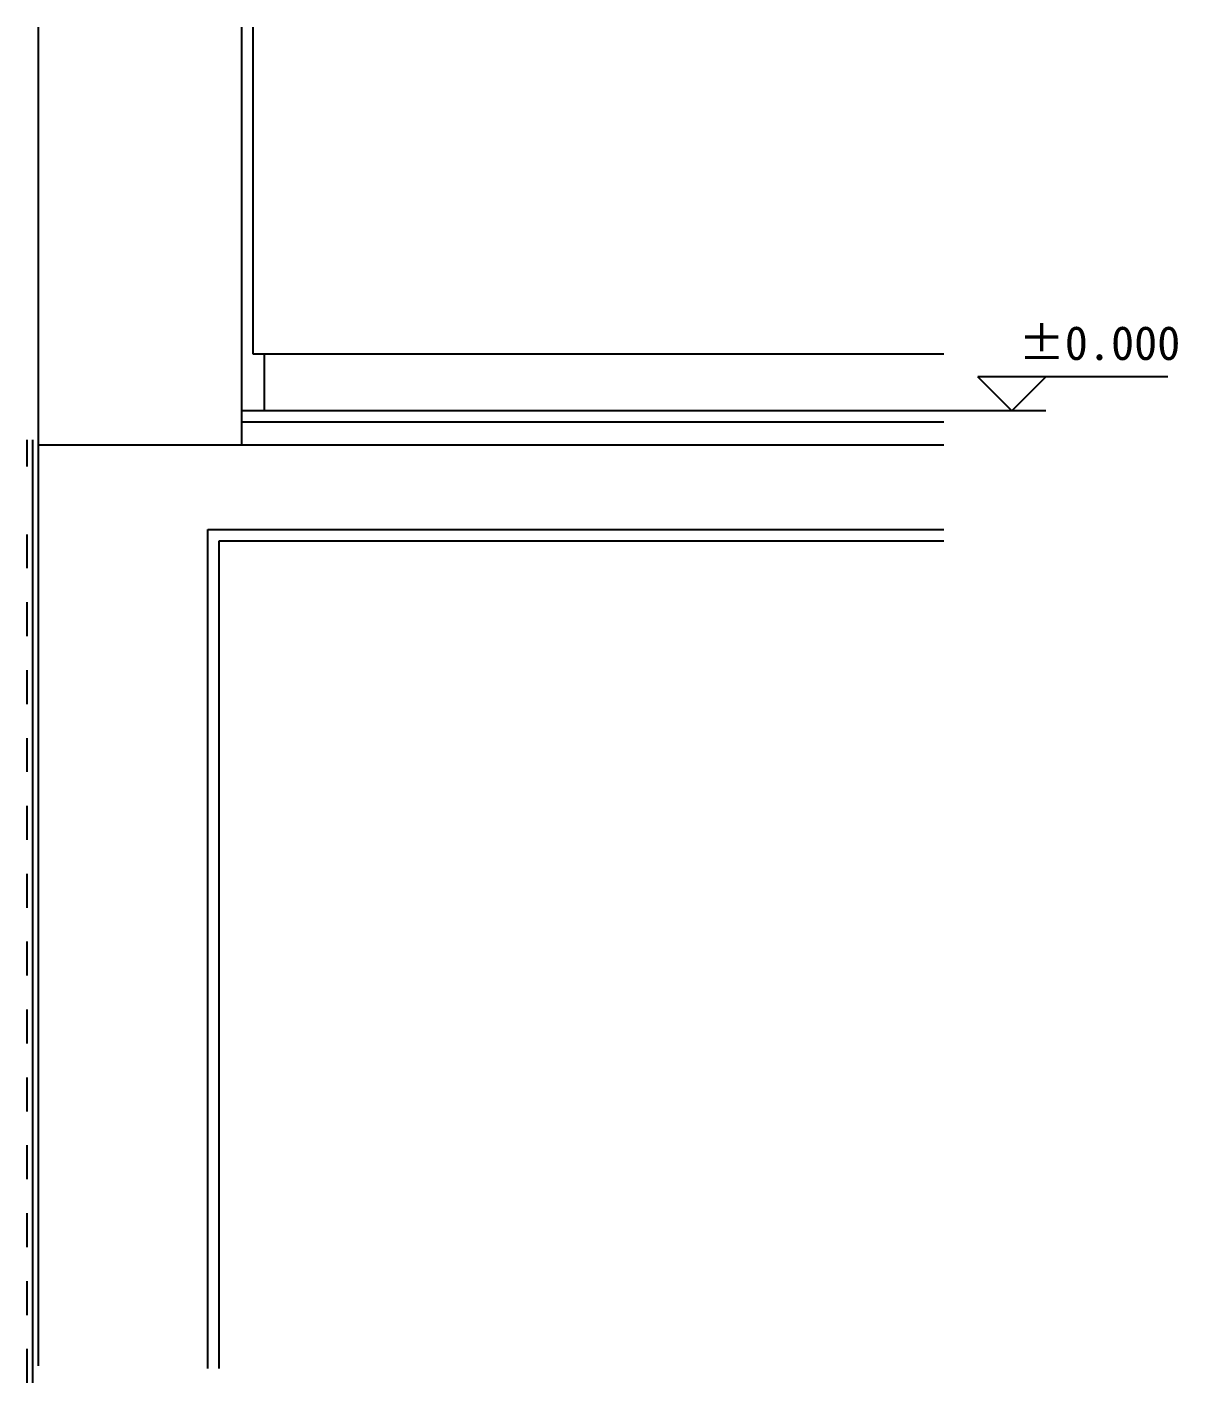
# Model space of a CAD drawing. Header units: metres. Extents: x 8939 to 13072, y 16704 to 19101.
# Drawn here: x 11039 to 13072, y 16704 to 19101 of the extents above; entities that cross this region are included whole.
import ezdxf

# ---------------------------------------------------------------- set-up
doc = ezdxf.new("R2010")
doc.units = ezdxf.units.M
for name, color, linetype in [('PUB_DIM', 3, 'Continuous'), ('PUB_HATCH', 7, 'Continuous'), ('S_SURFACE', 6, 'Continuous'), ('SURFACE', 6, 'Continuous'), ('WALL', 255, 'Continuous')]:
    doc.layers.add(name, color=color, linetype=linetype)

msp = doc.modelspace()

# ---------------------------------------------------------------- linework, layer by layer
at = {"layer": 'PUB_DIM'}
for p, q in [((13054.46, 18482.45), (12719.03, 18482.45)), ((12779.03, 18422.45), (12719.03, 18482.45)), ((12839.03, 18482.45), (12779.03, 18422.45)), ((12839.03, 18422.45), (12646.25, 18422.45))]:
    msp.add_line(p, q, dxfattribs=at)
at = {"layer": 'PUB_HATCH'}
for p, q in [((12659.11, 18422.45), (11418.34, 18422.45)), ((12659.11, 18402.45), (11418.34, 18402.45))]:
    msp.add_line(p, q, dxfattribs=at)
at = {"layer": 'S_SURFACE'}
for p, q in [((11438.34, 18522.45), (11438.34, 19100.86)), ((12659.11, 18522.45), (11438.34, 18522.45)), ((11458.34, 18422.45), (11458.34, 18522.45)), ((11378.34, 16729.63), (11378.34, 18192.45)), ((11378.34, 18192.45), (12659.11, 18192.45))]:
    msp.add_line(p, q, dxfattribs=at)
at = {"layer": 'SURFACE'}
for points in [[(11039.06, 18324.11), (11039.06, 18371.33)], [(11049.06, 16704.11), (11049.06, 18371.33)], [(11039.06, 18144.11), (11039.06, 18204.11)], [(11039.06, 18024.11), (11039.06, 18084.11)], [(11039.06, 17904.11), (11039.06, 17964.11)], [(11039.06, 17784.11), (11039.06, 17844.11)], [(11039.06, 17664.11), (11039.06, 17724.11)], [(11039.06, 17544.11), (11039.06, 17604.11)], [(11039.06, 17424.11), (11039.06, 17484.11)], [(11039.06, 17304.11), (11039.06, 17364.11)], [(11039.06, 17184.11), (11039.06, 17244.11)], [(11039.06, 17064.11), (11039.06, 17124.11)], [(11039.06, 16944.11), (11039.06, 17004.11)], [(11039.06, 16824.11), (11039.06, 16884.11)], [(11039.06, 16704.11), (11039.06, 16764.11)]]:
    msp.add_lwpolyline(points, dxfattribs=at)
at = {"layer": 'WALL'}
for p, q in [((11058.34, 19100.86), (11058.34, 16734.1)), ((11418.34, 18362.45), (11418.34, 19100.86)), ((11058.34, 18362.45), (12659.11, 18362.45)), ((11358.34, 16729.63), (11358.34, 18212.45)), ((11358.34, 18212.45), (12659.11, 18212.45))]:
    msp.add_line(p, q, dxfattribs=at)

# ---------------------------------------------------------------- texts
at = {"layer": 'PUB_DIM'}
msp.add_text('%%p0.000', height=60, dxfattribs=at).set_placement((12791.03, 18512.45))

doc.saveas('drawing.dxf')
